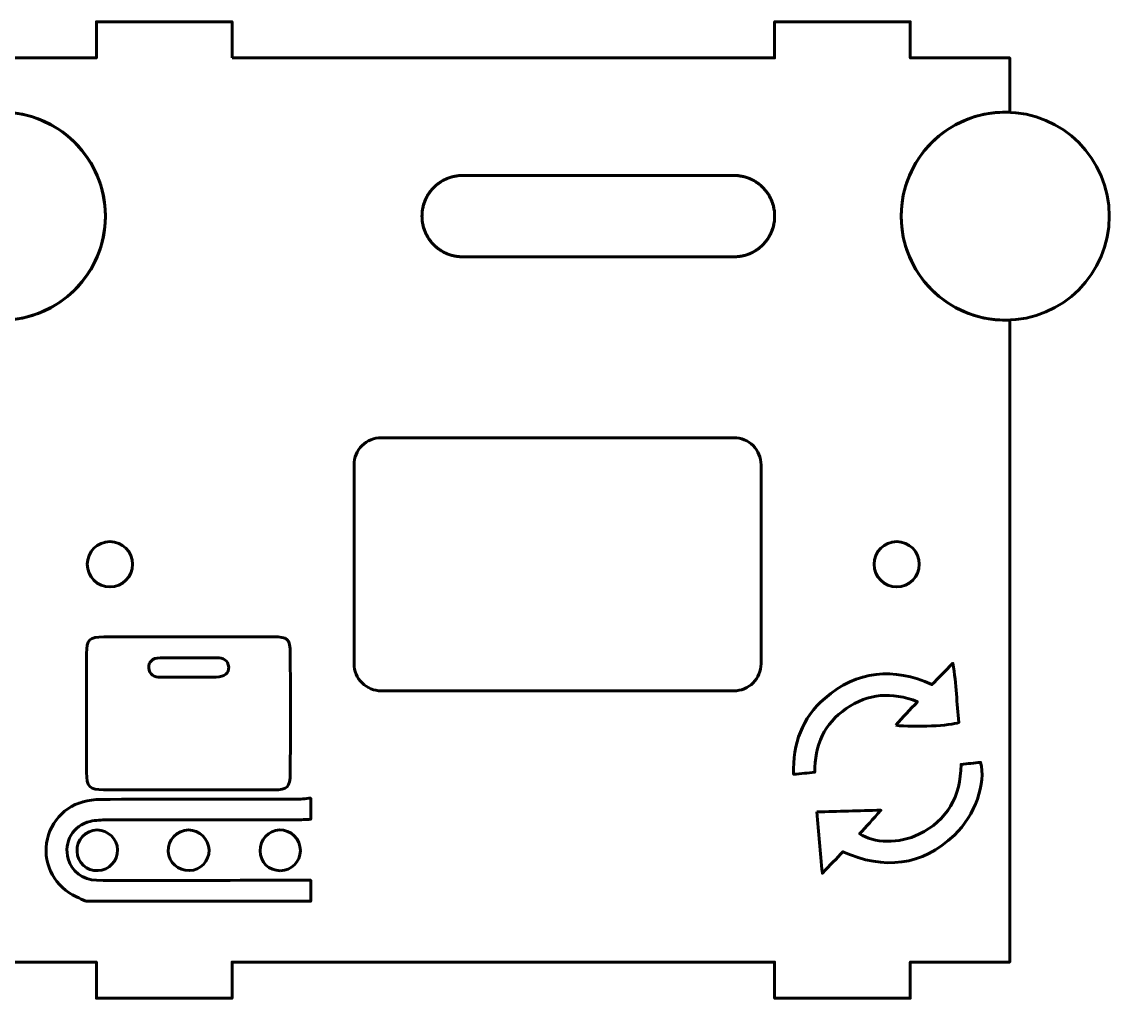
# Model space of a CAD drawing. Header units: millimetres. Extents: x -979 to -10, y -1484 to -29.
# Drawn here: x -134.9 to -14.6, y -143.8 to -35.8 of the extents above; entities that cross this region are included whole.
import ezdxf

# ---------------------------------------------------------------- set-up
doc = ezdxf.new("R2010")
doc.units = ezdxf.units.MM
doc.linetypes.add('K5LT_BASIC', pattern=[0])

# ---------------------------------------------------------------- blocks, each defined once
blk = doc.blocks.new('U67')
at = {"color": 150, "linetype": 'K5LT_BASIC', "lineweight": 60, "true_color": 0x0080ff}
for start, end in [(0, 180), (180, 0)]:
    blk.add_arc((-137.14, -57.26), 11.5, start, end, dxfattribs=at)
blk = doc.blocks.new('U68')
at = {"color": 150, "linetype": 'K5LT_BASIC', "lineweight": 60, "true_color": 0x0080ff}
for start, end in [(0, 180), (180, 0)]:
    blk.add_arc((-26.14, -57.26), 11.5, start, end, dxfattribs=at)
blk = doc.blocks.new('U69')
at = {"color": 150, "linetype": 'K5LT_BASIC', "lineweight": 60, "true_color": 0x0080ff}
for p, q in [((-86.14, -52.76), (-76.14, -52.76)), ((-76.14, -52.76), (-66.14, -52.76)), ((-66.14, -52.76), (-56.14, -52.76))]:
    blk.add_line(p, q, dxfattribs=at)
blk = doc.blocks.new('U70')
at = {"color": 150, "linetype": 'K5LT_BASIC', "lineweight": 60, "true_color": 0x0080ff}
for p, q in [((-86.14, -61.76), (-76.14, -61.76)), ((-76.14, -61.76), (-66.14, -61.76)), ((-66.14, -61.76), (-56.14, -61.76))]:
    blk.add_line(p, q, dxfattribs=at)
blk = doc.blocks.new('U71')
at = {"color": 150, "linetype": 'K5LT_BASIC', "lineweight": 60, "true_color": 0x0080ff}
for p, q in [((-87.27, -52.9), (-87.33, -52.92)), ((-87.24, -52.9), (-87.27, -52.9)), ((-87.23, -52.89), (-87.24, -52.9)), ((-87.22, -52.89), (-87.23, -52.89)), ((-87.12, -52.87), (-87.22, -52.89)), ((-87, -52.84), (-87.12, -52.87)), ((-86.94, -52.83), (-87, -52.84)), ((-86.91, -52.83), (-86.94, -52.83)), ((-86.9, -52.82), (-86.91, -52.83)), ((-86.89, -52.82), (-86.9, -52.82)), ((-86.77, -52.8), (-86.89, -52.82)), ((-86.64, -52.79), (-86.77, -52.8)), ((-86.58, -52.78), (-86.64, -52.79)), ((-86.55, -52.78), (-86.58, -52.78)), ((-86.53, -52.78), (-86.55, -52.78)), ((-86.52, -52.78), (-86.53, -52.78)), ((-86.14, -52.76), (-86.52, -52.78)), ((-89.35, -54.11), (-89.45, -54.21)), ((-89.26, -54.02), (-89.35, -54.11)), ((-89.21, -53.97), (-89.26, -54.02)), ((-89.19, -53.95), (-89.21, -53.97)), ((-89.17, -53.94), (-89.19, -53.95)), ((-89.06, -53.84), (-89.17, -53.93)), ((-89.17, -53.93), (-89.17, -53.94)), ((-88.96, -53.76), (-89.06, -53.84)), ((-88.91, -53.72), (-88.96, -53.76)), ((-88.88, -53.7), (-88.91, -53.72)), ((-88.87, -53.69), (-88.88, -53.7)), ((-88.86, -53.68), (-88.87, -53.69)), ((-88.76, -53.6), (-88.86, -53.68)), ((-88.65, -53.53), (-88.76, -53.6)), ((-88.6, -53.49), (-88.65, -53.53)), ((-88.57, -53.48), (-88.6, -53.49)), ((-88.56, -53.47), (-88.57, -53.48)), ((-88.55, -53.46), (-88.56, -53.47)), ((-88.44, -53.39), (-88.55, -53.46)), ((-88.33, -53.33), (-88.44, -53.39)), ((-88.27, -53.3), (-88.33, -53.33)), ((-88.25, -53.28), (-88.27, -53.3)), ((-88.23, -53.28), (-88.25, -53.28)), ((-88.22, -53.27), (-88.23, -53.28)), ((-88.11, -53.22), (-88.22, -53.27)), ((-88, -53.16), (-88.11, -53.22)), ((-87.94, -53.14), (-88, -53.16)), ((-87.92, -53.13), (-87.94, -53.14)), ((-87.9, -53.12), (-87.92, -53.13)), ((-87.89, -53.12), (-87.9, -53.12)), ((-87.78, -53.07), (-87.89, -53.12)), ((-87.67, -53.03), (-87.78, -53.07)), ((-87.61, -53.01), (-87.67, -53.03)), ((-87.58, -53), (-87.61, -53.01)), ((-87.57, -52.99), (-87.58, -53)), ((-87.56, -52.99), (-87.57, -52.99)), ((-87.44, -52.95), (-87.56, -52.99)), ((-87.33, -52.92), (-87.44, -52.95)), ((-90.18, -55.28), (-90.21, -55.34)), ((-90.16, -55.25), (-90.18, -55.28)), ((-90.15, -55.23), (-90.16, -55.25)), ((-90.08, -55.1), (-90.15, -55.22)), ((-90.15, -55.22), (-90.15, -55.23)), ((-90.01, -54.97), (-90.08, -55.1)), ((-89.98, -54.91), (-90.01, -54.97)), ((-89.96, -54.88), (-89.98, -54.91)), ((-89.95, -54.87), (-89.96, -54.88)), ((-89.94, -54.86), (-89.95, -54.87)), ((-89.87, -54.74), (-89.94, -54.86)), ((-89.79, -54.63), (-89.87, -54.74)), ((-89.75, -54.57), (-89.79, -54.63)), ((-89.73, -54.55), (-89.75, -54.57)), ((-89.72, -54.53), (-89.73, -54.55)), ((-89.71, -54.53), (-89.72, -54.53)), ((-89.62, -54.41), (-89.71, -54.53)), ((-89.53, -54.31), (-89.62, -54.41)), ((-89.49, -54.26), (-89.53, -54.31)), ((-89.47, -54.23), (-89.49, -54.26)), ((-89.45, -54.22), (-89.47, -54.23)), ((-89.45, -54.21), (-89.45, -54.22)), ((-90.57, -56.47), (-90.58, -56.54)), ((-90.56, -56.44), (-90.57, -56.47)), ((-90.55, -56.41), (-90.56, -56.42)), ((-90.56, -56.42), (-90.56, -56.44)), ((-90.52, -56.27), (-90.55, -56.41)), ((-90.49, -56.13), (-90.52, -56.27)), ((-90.47, -56.06), (-90.49, -56.13)), ((-90.46, -56.03), (-90.47, -56.06)), ((-90.41, -55.86), (-90.46, -56)), ((-90.46, -56), (-90.46, -56.01)), ((-90.46, -56.01), (-90.46, -56.03)), ((-90.37, -55.73), (-90.41, -55.86)), ((-90.34, -55.66), (-90.37, -55.73)), ((-90.33, -55.63), (-90.34, -55.66)), ((-90.32, -55.61), (-90.33, -55.63)), ((-90.26, -55.47), (-90.32, -55.6)), ((-90.32, -55.6), (-90.32, -55.61)), ((-90.21, -55.34), (-90.26, -55.47)), ((-90.63, -57.1), (-90.64, -57.25)), ((-90.64, -57.25), (-90.64, -57.26)), ((-90.64, -57.26), (-90.64, -57.27)), ((-90.64, -57.27), (-90.63, -57.31)), ((-90.62, -56.89), (-90.63, -56.96)), ((-90.63, -56.96), (-90.63, -57.1)), ((-90.63, -57.31), (-90.63, -57.38)), ((-90.63, -57.38), (-90.63, -57.52)), ((-90.63, -57.52), (-90.62, -57.67)), ((-90.61, -56.83), (-90.62, -56.84)), ((-90.62, -56.84), (-90.62, -56.85)), ((-90.62, -56.85), (-90.62, -56.89)), ((-90.62, -57.67), (-90.62, -57.68)), ((-90.62, -57.68), (-90.61, -57.7)), ((-90.6, -56.68), (-90.61, -56.83)), ((-90.61, -57.7), (-90.61, -57.73)), ((-90.58, -56.54), (-90.6, -56.68)), ((-90.61, -57.73), (-90.6, -57.8)), ((-90.6, -57.8), (-90.58, -57.94)), ((-90.58, -57.94), (-90.56, -58.08)), ((-90.56, -58.08), (-90.56, -58.09)), ((-90.56, -58.09), (-90.55, -58.11)), ((-90.55, -58.11), (-90.55, -58.15)), ((-90.55, -58.15), (-90.53, -58.21)), ((-90.53, -58.21), (-90.5, -58.35)), ((-90.5, -58.35), (-90.46, -58.49)), ((-90.46, -58.49), (-90.46, -58.5)), ((-90.46, -58.5), (-90.46, -58.52)), ((-90.46, -58.52), (-90.45, -58.55)), ((-90.45, -58.55), (-90.43, -58.62)), ((-90.43, -58.62), (-90.38, -58.75)), ((-90.38, -58.75), (-90.33, -58.89)), ((-90.33, -58.89), (-90.33, -58.89)), ((-90.33, -58.89), (-90.32, -58.91)), ((-90.32, -58.91), (-90.31, -58.94)), ((-90.31, -58.94), (-90.28, -59.01)), ((-90.28, -59.01), (-90.23, -59.13)), ((-90.23, -59.13), (-90.16, -59.26)), ((-90.16, -59.26), (-90.16, -59.27)), ((-90.16, -59.27), (-90.15, -59.29)), ((-90.15, -59.29), (-90.14, -59.32)), ((-90.14, -59.32), (-90.11, -59.38)), ((-90.11, -59.38), (-90.04, -59.5)), ((-90.04, -59.5), (-89.97, -59.62)), ((-89.97, -59.62), (-89.96, -59.63)), ((-89.96, -59.63), (-89.95, -59.64)), ((-89.95, -59.64), (-89.93, -59.67)), ((-89.93, -59.67), (-89.9, -59.73)), ((-89.9, -59.73), (-89.82, -59.84)), ((-89.82, -59.84), (-89.74, -59.95)), ((-89.74, -59.95), (-89.73, -59.96)), ((-89.73, -59.96), (-89.72, -59.97)), ((-89.72, -59.97), (-89.7, -60)), ((-89.7, -60), (-89.66, -60.05)), ((-89.66, -60.05), (-89.58, -60.16)), ((-89.58, -60.16), (-89.49, -60.26)), ((-89.49, -60.26), (-89.48, -60.27)), ((-89.48, -60.27), (-89.47, -60.28)), ((-89.47, -60.28), (-89.45, -60.31)), ((-89.45, -60.31), (-89.4, -60.35)), ((-89.4, -60.35), (-89.31, -60.45)), ((-89.31, -60.45), (-89.21, -60.54)), ((-89.21, -60.54), (-89.2, -60.55)), ((-89.2, -60.55), (-89.19, -60.56)), ((-89.19, -60.56), (-89.17, -60.58)), ((-89.17, -60.58), (-89.12, -60.63)), ((-89.12, -60.63), (-89.02, -60.71)), ((-89.02, -60.71), (-88.92, -60.8)), ((-88.92, -60.8), (-88.91, -60.8)), ((-88.91, -60.8), (-88.9, -60.81)), ((-88.9, -60.81), (-88.87, -60.83)), ((-88.87, -60.83), (-88.82, -60.87)), ((-88.82, -60.87), (-88.72, -60.94)), ((-88.72, -60.94), (-88.61, -61.02)), ((-88.61, -61.02), (-88.6, -61.02)), ((-88.6, -61.02), (-88.59, -61.03)), ((-88.59, -61.03), (-88.56, -61.05)), ((-88.56, -61.05), (-88.51, -61.08)), ((-88.51, -61.08), (-88.4, -61.15)), ((-88.4, -61.15), (-88.29, -61.21)), ((-88.29, -61.21), (-88.28, -61.22)), ((-88.28, -61.22), (-88.26, -61.22)), ((-88.26, -61.22), (-88.24, -61.24)), ((-88.24, -61.24), (-88.18, -61.27)), ((-88.18, -61.27), (-88.07, -61.32)), ((-88.07, -61.32), (-87.96, -61.37)), ((-87.96, -61.37), (-87.95, -61.38)), ((-87.95, -61.38), (-87.93, -61.38)), ((-87.93, -61.38), (-87.91, -61.4)), ((-87.91, -61.4), (-87.85, -61.42)), ((-87.85, -61.42), (-87.74, -61.46)), ((-87.74, -61.46), (-87.62, -61.51)), ((-87.62, -61.51), (-87.61, -61.51)), ((-87.61, -61.51), (-87.6, -61.51)), ((-87.6, -61.51), (-87.57, -61.52)), ((-87.57, -61.52), (-87.51, -61.54)), ((-87.51, -61.54), (-87.4, -61.58)), ((-87.4, -61.58), (-87.28, -61.61)), ((-87.28, -61.61), (-87.28, -61.61)), ((-87.28, -61.61), (-87.26, -61.62)), ((-87.26, -61.62), (-87.23, -61.62)), ((-87.23, -61.62), (-87.18, -61.64)), ((-87.18, -61.64), (-87.07, -61.66)), ((-87.07, -61.66), (-86.95, -61.69)), ((-86.95, -61.69), (-86.94, -61.69)), ((-86.94, -61.69), (-86.93, -61.69)), ((-86.93, -61.69), (-86.9, -61.69)), ((-86.9, -61.69), (-86.84, -61.7)), ((-86.84, -61.7), (-86.73, -61.72)), ((-86.73, -61.72), (-86.62, -61.73)), ((-86.62, -61.73), (-86.61, -61.73)), ((-86.61, -61.73), (-86.6, -61.73)), ((-86.6, -61.73), (-86.58, -61.74)), ((-86.58, -61.74), (-86.53, -61.74)), ((-86.53, -61.74), (-86.43, -61.75)), ((-86.43, -61.75), (-86.35, -61.75)), ((-86.35, -61.75), (-86.34, -61.75)), ((-86.34, -61.75), (-86.33, -61.75)), ((-86.33, -61.75), (-86.31, -61.76)), ((-86.31, -61.76), (-86.27, -61.76)), ((-86.27, -61.76), (-86.19, -61.76)), ((-86.19, -61.76), (-86.14, -61.76))]:
    blk.add_line(p, q, dxfattribs=at)
blk = doc.blocks.new('U72')
at = {"color": 150, "linetype": 'K5LT_BASIC', "lineweight": 60, "true_color": 0x0080ff}
for p, q in [((-56.08, -52.76), (-56.14, -52.76)), ((-56, -52.76), (-56.08, -52.76)), ((-55.96, -52.76), (-56, -52.76)), ((-55.94, -52.76), (-55.96, -52.76)), ((-55.93, -52.76), (-55.94, -52.76)), ((-55.92, -52.76), (-55.93, -52.76)), ((-55.84, -52.77), (-55.92, -52.76)), ((-55.74, -52.78), (-55.84, -52.77)), ((-55.69, -52.78), (-55.74, -52.78)), ((-55.67, -52.78), (-55.69, -52.78)), ((-55.66, -52.78), (-55.67, -52.78)), ((-55.65, -52.79), (-55.66, -52.78)), ((-55.54, -52.8), (-55.65, -52.79)), ((-55.43, -52.82), (-55.54, -52.8)), ((-55.37, -52.82), (-55.43, -52.82)), ((-55.34, -52.83), (-55.37, -52.82)), ((-55.33, -52.83), (-55.34, -52.83)), ((-55.32, -52.83), (-55.33, -52.83)), ((-55.2, -52.86), (-55.32, -52.83)), ((-55.09, -52.88), (-55.2, -52.86)), ((-55.04, -52.9), (-55.09, -52.88)), ((-55.01, -52.9), (-55.04, -52.9)), ((-54.99, -52.91), (-55.01, -52.9)), ((-54.87, -52.94), (-54.99, -52.91)), ((-54.99, -52.91), (-54.99, -52.91)), ((-54.76, -52.98), (-54.87, -52.94)), ((-54.7, -52.99), (-54.76, -52.98)), ((-54.67, -53), (-54.7, -52.99)), ((-54.66, -53.01), (-54.67, -53)), ((-54.65, -53.01), (-54.66, -53.01)), ((-54.53, -53.05), (-54.65, -53.01)), ((-54.42, -53.1), (-54.53, -53.05)), ((-54.36, -53.12), (-54.42, -53.1)), ((-54.34, -53.13), (-54.36, -53.12)), ((-54.32, -53.14), (-54.34, -53.13)), ((-54.31, -53.14), (-54.32, -53.14)), ((-54.2, -53.2), (-54.31, -53.14)), ((-54.09, -53.25), (-54.2, -53.2)), ((-54.03, -53.28), (-54.09, -53.25)), ((-54.01, -53.29), (-54.03, -53.28)), ((-53.99, -53.3), (-54.01, -53.29)), ((-53.99, -53.31), (-53.99, -53.3)), ((-53.87, -53.37), (-53.99, -53.31)), ((-53.76, -53.43), (-53.87, -53.37)), ((-53.71, -53.47), (-53.76, -53.43)), ((-53.68, -53.49), (-53.71, -53.47)), ((-53.67, -53.49), (-53.68, -53.49)), ((-53.66, -53.5), (-53.67, -53.49)), ((-53.55, -53.57), (-53.66, -53.5)), ((-53.45, -53.65), (-53.55, -53.57)), ((-53.4, -53.69), (-53.45, -53.65)), ((-53.37, -53.71), (-53.4, -53.69)), ((-53.36, -53.72), (-53.37, -53.71)), ((-53.35, -53.72), (-53.36, -53.72)), ((-53.25, -53.81), (-53.35, -53.72)), ((-53.15, -53.89), (-53.25, -53.81)), ((-53.1, -53.93), (-53.15, -53.89)), ((-53.08, -53.96), (-53.1, -53.93)), ((-53.07, -53.97), (-53.08, -53.96)), ((-53.06, -53.97), (-53.07, -53.97)), ((-52.96, -54.07), (-53.06, -53.97)), ((-52.87, -54.16), (-52.96, -54.07)), ((-52.82, -54.21), (-52.87, -54.16)), ((-52.8, -54.24), (-52.82, -54.21)), ((-52.79, -54.25), (-52.8, -54.24)), ((-52.78, -54.26), (-52.79, -54.25)), ((-52.69, -54.36), (-52.78, -54.26)), ((-52.61, -54.46), (-52.69, -54.36)), ((-52.57, -54.52), (-52.61, -54.46)), ((-52.55, -54.54), (-52.57, -54.52)), ((-52.54, -54.56), (-52.55, -54.54)), ((-52.53, -54.56), (-52.54, -54.56)), ((-52.45, -54.68), (-52.53, -54.56)), ((-52.37, -54.79), (-52.45, -54.68)), ((-52.34, -54.85), (-52.37, -54.79)), ((-52.32, -54.88), (-52.34, -54.85)), ((-52.31, -54.89), (-52.32, -54.88)), ((-52.3, -54.9), (-52.31, -54.89)), ((-52.23, -55.02), (-52.3, -54.9)), ((-52.17, -55.14), (-52.23, -55.02)), ((-52.13, -55.2), (-52.17, -55.14)), ((-52.12, -55.23), (-52.13, -55.2)), ((-52.11, -55.25), (-52.12, -55.23)), ((-52.11, -55.26), (-52.11, -55.25)), ((-52.04, -55.39), (-52.11, -55.26)), ((-51.99, -55.51), (-52.04, -55.39)), ((-51.96, -55.58), (-51.99, -55.51)), ((-51.95, -55.61), (-51.96, -55.58)), ((-51.94, -55.62), (-51.95, -55.61)), ((-51.94, -55.63), (-51.94, -55.62)), ((-51.89, -55.77), (-51.94, -55.63)), ((-51.85, -55.9), (-51.89, -55.77)), ((-51.82, -55.97), (-51.85, -55.9)), ((-51.81, -56), (-51.82, -55.97)), ((-51.81, -56.02), (-51.81, -56)), ((-51.81, -56.03), (-51.81, -56.02)), ((-51.77, -56.17), (-51.81, -56.03)), ((-51.74, -56.3), (-51.77, -56.17)), ((-51.72, -56.37), (-51.74, -56.3)), ((-51.72, -56.41), (-51.72, -56.37)), ((-51.71, -56.42), (-51.72, -56.41)), ((-51.71, -56.43), (-51.71, -56.42)), ((-51.69, -56.58), (-51.71, -56.43)), ((-51.67, -56.72), (-51.69, -56.58)), ((-51.66, -56.79), (-51.67, -56.72)), ((-51.67, -57.84), (-51.66, -57.69)), ((-51.66, -56.82), (-51.66, -56.79)), ((-51.65, -56.84), (-51.66, -56.82)), ((-51.66, -57.68), (-51.65, -57.66)), ((-51.66, -57.69), (-51.66, -57.68)), ((-51.65, -56.85), (-51.65, -56.84)), ((-51.64, -57), (-51.65, -56.85)), ((-51.65, -57.56), (-51.64, -57.42)), ((-51.65, -57.63), (-51.65, -57.56)), ((-51.65, -57.66), (-51.65, -57.63)), ((-51.64, -57.14), (-51.64, -57)), ((-51.64, -57.21), (-51.64, -57.14)), ((-51.64, -57.24), (-51.64, -57.21)), ((-51.64, -57.26), (-51.64, -57.24)), ((-51.64, -57.27), (-51.64, -57.26)), ((-51.64, -57.42), (-51.64, -57.27)), ((-52.01, -59.05), (-51.95, -58.91)), ((-51.95, -58.91), (-51.94, -58.89)), ((-51.95, -58.91), (-51.95, -58.91)), ((-51.94, -58.89), (-51.93, -58.86)), ((-51.93, -58.86), (-51.9, -58.79)), ((-51.9, -58.79), (-51.86, -58.66)), ((-51.86, -58.66), (-51.81, -58.52)), ((-51.81, -58.49), (-51.8, -58.46)), ((-51.81, -58.51), (-51.81, -58.49)), ((-51.81, -58.52), (-51.81, -58.51)), ((-51.8, -58.46), (-51.78, -58.39)), ((-51.78, -58.39), (-51.75, -58.25)), ((-51.75, -58.25), (-51.72, -58.11)), ((-51.72, -58.11), (-51.71, -58.1)), ((-51.71, -58.08), (-51.7, -58.05)), ((-51.71, -58.1), (-51.71, -58.08)), ((-51.7, -58.05), (-51.69, -57.98)), ((-51.69, -57.98), (-51.67, -57.84)), ((-52.74, -60.21), (-52.65, -60.1)), ((-52.65, -60.1), (-52.56, -59.99)), ((-52.56, -59.99), (-52.54, -59.97)), ((-52.56, -59.99), (-52.56, -59.99)), ((-52.54, -59.97), (-52.52, -59.94)), ((-52.52, -59.94), (-52.48, -59.89)), ((-52.48, -59.89), (-52.4, -59.77)), ((-52.4, -59.77), (-52.33, -59.66)), ((-52.33, -59.66), (-52.32, -59.65)), ((-52.32, -59.65), (-52.31, -59.63)), ((-52.31, -59.63), (-52.29, -59.6)), ((-52.29, -59.6), (-52.26, -59.54)), ((-52.26, -59.54), (-52.19, -59.42)), ((-52.19, -59.42), (-52.12, -59.29)), ((-52.12, -59.29), (-52.11, -59.27)), ((-52.12, -59.29), (-52.12, -59.29)), ((-52.11, -59.27), (-52.09, -59.24)), ((-52.09, -59.24), (-52.06, -59.18)), ((-52.06, -59.18), (-52.01, -59.05)), ((-54.27, -61.35), (-54.16, -61.3)), ((-54.16, -61.3), (-54.05, -61.24)), ((-54.05, -61.24), (-54.04, -61.24)), ((-54.04, -61.24), (-54.02, -61.23)), ((-54.02, -61.23), (-54, -61.22)), ((-54, -61.22), (-53.94, -61.19)), ((-53.94, -61.19), (-53.83, -61.12)), ((-53.83, -61.12), (-53.72, -61.06)), ((-53.72, -61.06), (-53.71, -61.05)), ((-53.71, -61.05), (-53.7, -61.04)), ((-53.7, -61.04), (-53.67, -61.03)), ((-53.67, -61.03), (-53.62, -60.99)), ((-53.62, -60.99), (-53.51, -60.91)), ((-53.51, -60.91), (-53.41, -60.84)), ((-53.41, -60.84), (-53.4, -60.83)), ((-53.4, -60.83), (-53.39, -60.82)), ((-53.39, -60.82), (-53.36, -60.8)), ((-53.36, -60.8), (-53.31, -60.76)), ((-53.31, -60.76), (-53.21, -60.67)), ((-53.21, -60.67), (-53.1, -60.58)), ((-53.1, -60.58), (-53.09, -60.57)), ((-53.1, -60.58), (-53.1, -60.58)), ((-53.09, -60.57), (-53.06, -60.55)), ((-53.06, -60.55), (-53.01, -60.5)), ((-53.01, -60.5), (-52.92, -60.4)), ((-52.92, -60.4), (-52.82, -60.3)), ((-52.82, -60.3), (-52.8, -60.28)), ((-52.82, -60.3), (-52.82, -60.3)), ((-52.8, -60.28), (-52.78, -60.26)), ((-52.78, -60.26), (-52.74, -60.21)), ((-56.14, -61.76), (-55.75, -61.74)), ((-55.75, -61.74), (-55.74, -61.74)), ((-55.74, -61.74), (-55.72, -61.74)), ((-55.72, -61.74), (-55.69, -61.74)), ((-55.69, -61.74), (-55.63, -61.73)), ((-55.63, -61.73), (-55.5, -61.71)), ((-55.5, -61.71), (-55.38, -61.7)), ((-55.38, -61.7), (-55.37, -61.69)), ((-55.37, -61.69), (-55.36, -61.69)), ((-55.36, -61.69), (-55.33, -61.69)), ((-55.33, -61.69), (-55.27, -61.67)), ((-55.27, -61.67), (-55.15, -61.65)), ((-55.15, -61.65), (-55.05, -61.63)), ((-55.05, -61.63), (-55.04, -61.62)), ((-55.04, -61.62), (-55.03, -61.62)), ((-55.03, -61.62), (-55, -61.61)), ((-55, -61.61), (-54.94, -61.6)), ((-54.94, -61.6), (-54.83, -61.57)), ((-54.83, -61.57), (-54.71, -61.53)), ((-54.71, -61.53), (-54.7, -61.53)), ((-54.7, -61.53), (-54.69, -61.52)), ((-54.69, -61.52), (-54.66, -61.51)), ((-54.66, -61.51), (-54.6, -61.49)), ((-54.6, -61.49), (-54.49, -61.45)), ((-54.49, -61.45), (-54.38, -61.4)), ((-54.38, -61.4), (-54.37, -61.4)), ((-54.37, -61.4), (-54.36, -61.39)), ((-54.36, -61.39), (-54.33, -61.38)), ((-54.33, -61.38), (-54.27, -61.35))]:
    blk.add_line(p, q, dxfattribs=at)
blk = doc.blocks.new('U66')
at = {"color": 150, "linetype": 'K5LT_BASIC', "lineweight": 60, "true_color": 0x0080ff}
for points in [[(-111.64, -39.76), (-51.64, -39.76), (-51.64, -35.76), (-36.64, -35.76), (-36.64, -39.76), (-25.64, -39.76), (-25.64, -45.77, 1.044466), (-25.64, -68.75), (-25.64, -139.76), (-36.64, -139.76), (-36.64, -143.76), (-51.64, -143.76), (-51.64, -139.76), (-111.64, -139.76), (-111.64, -143.76), (-126.64, -143.76), (-126.64, -139.76), (-137.64, -139.76), (-137.64, -68.75, 1.044466), (-137.64, -45.77), (-137.64, -39.76), (-126.64, -39.76), (-126.64, -35.76), (-111.64, -35.76)], [(-95.14, -81.76), (-56.14, -81.76, -0.414214), (-53.14, -84.76), (-53.14, -106.76, -0.414214), (-56.14, -109.76), (-95.14, -109.76, -0.414214), (-98.14, -106.76), (-98.14, -84.76, -0.414214)]]:
    blk.add_lwpolyline(points, format="xyb", close=True, dxfattribs=at)
blk.add_lwpolyline([(-86.14, -52.76), (-76.14, -52.76), (-66.14, -52.76), (-56.14, -52.76), (-55.75, -52.78), (-55.74, -52.78), (-55.72, -52.78), (-55.69, -52.78), (-55.63, -52.79), (-55.5, -52.8), (-55.38, -52.82), (-55.37, -52.82), (-55.36, -52.83), (-55.33, -52.83), (-55.27, -52.84), (-55.15, -52.87), (-55.05, -52.89), (-55.04, -52.89), (-55.03, -52.9), (-55, -52.9), (-54.94, -52.92), (-54.83, -52.95), (-54.71, -52.99), (-54.7, -52.99), (-54.69, -53), (-54.66, -53.01), (-54.6, -53.03), (-54.49, -53.07), (-54.38, -53.12), (-54.37, -53.12), (-54.36, -53.13), (-54.33, -53.14), (-54.27, -53.16), (-54.16, -53.22), (-54.05, -53.27), (-54.04, -53.28), (-54.02, -53.28), (-54, -53.3), (-53.94, -53.33), (-53.83, -53.39), (-53.72, -53.46), (-53.71, -53.47), (-53.7, -53.48), (-53.67, -53.49), (-53.62, -53.53), (-53.51, -53.6), (-53.41, -53.68), (-53.4, -53.69), (-53.39, -53.7), (-53.36, -53.72), (-53.31, -53.76), (-53.21, -53.84), (-53.1, -53.93), (-53.1, -53.94), (-53.09, -53.95), (-53.06, -53.97), (-53.01, -54.02), (-52.92, -54.11), (-52.82, -54.21), (-52.82, -54.22), (-52.8, -54.23), (-52.78, -54.26), (-52.74, -54.31), (-52.65, -54.41), (-52.56, -54.53), (-52.56, -54.53), (-52.54, -54.55), (-52.52, -54.57), (-52.48, -54.63), (-52.4, -54.74), (-52.33, -54.86), (-52.32, -54.87), (-52.31, -54.88), (-52.29, -54.91), (-52.26, -54.97), (-52.19, -55.1), (-52.12, -55.22), (-52.12, -55.23), (-52.11, -55.25), (-52.09, -55.28), (-52.06, -55.34), (-52.01, -55.47), (-51.95, -55.6), (-51.95, -55.61), (-51.94, -55.63), (-51.93, -55.66), (-51.9, -55.73), (-51.86, -55.86), (-51.81, -56), (-51.81, -56.01), (-51.81, -56.03), (-51.8, -56.06), (-51.78, -56.13), (-51.75, -56.27), (-51.72, -56.41), (-51.71, -56.42), (-51.71, -56.44), (-51.7, -56.47), (-51.69, -56.54), (-51.67, -56.68), (-51.66, -56.83), (-51.66, -56.84), (-51.65, -56.85), (-51.65, -56.89), (-51.65, -56.96), (-51.64, -57.1), (-51.64, -57.25), (-51.64, -57.26), (-51.64, -57.27), (-51.64, -57.31), (-51.64, -57.38), (-51.64, -57.52), (-51.65, -57.67), (-51.65, -57.68), (-51.66, -57.7), (-51.66, -57.73), (-51.67, -57.8), (-51.69, -57.94), (-51.71, -58.08), (-51.71, -58.09), (-51.72, -58.11), (-51.72, -58.15), (-51.74, -58.21), (-51.77, -58.35), (-51.81, -58.49), (-51.81, -58.5), (-51.81, -58.52), (-51.82, -58.55), (-51.85, -58.62), (-51.89, -58.75), (-51.94, -58.89), (-51.94, -58.89), (-51.95, -58.91), (-51.96, -58.94), (-51.99, -59.01), (-52.04, -59.13), (-52.11, -59.26), (-52.11, -59.27), (-52.12, -59.29), (-52.13, -59.32), (-52.17, -59.38), (-52.23, -59.5), (-52.3, -59.62), (-52.31, -59.63), (-52.32, -59.64), (-52.34, -59.67), (-52.37, -59.73), (-52.45, -59.84), (-52.53, -59.95), (-52.54, -59.96), (-52.55, -59.97), (-52.57, -60), (-52.61, -60.05), (-52.69, -60.16), (-52.78, -60.26), (-52.79, -60.27), (-52.8, -60.28), (-52.82, -60.31), (-52.87, -60.35), (-52.96, -60.45), (-53.06, -60.54), (-53.07, -60.55), (-53.08, -60.56), (-53.1, -60.58), (-53.15, -60.63), (-53.25, -60.71), (-53.35, -60.8), (-53.36, -60.8), (-53.37, -60.81), (-53.4, -60.83), (-53.45, -60.87), (-53.55, -60.94), (-53.66, -61.02), (-53.67, -61.02), (-53.68, -61.03), (-53.71, -61.05), (-53.76, -61.08), (-53.87, -61.15), (-53.99, -61.21), (-53.99, -61.22), (-54.01, -61.22), (-54.03, -61.24), (-54.09, -61.27), (-54.2, -61.32), (-54.31, -61.37), (-54.32, -61.38), (-54.34, -61.38), (-54.36, -61.4), (-54.42, -61.42), (-54.53, -61.46), (-54.65, -61.51), (-54.66, -61.51), (-54.67, -61.51), (-54.7, -61.52), (-54.76, -61.54), (-54.87, -61.58), (-54.99, -61.61), (-54.99, -61.61), (-55.01, -61.62), (-55.04, -61.62), (-55.09, -61.64), (-55.2, -61.66), (-55.32, -61.69), (-55.33, -61.69), (-55.34, -61.69), (-55.37, -61.69), (-55.43, -61.7), (-55.54, -61.72), (-55.65, -61.73), (-55.66, -61.73), (-55.67, -61.73), (-55.69, -61.74), (-55.74, -61.74), (-55.84, -61.75), (-55.92, -61.75), (-55.93, -61.75), (-55.94, -61.75), (-55.96, -61.76), (-56, -61.76), (-56.08, -61.76), (-56.14, -61.76), (-66.14, -61.76), (-76.14, -61.76), (-86.14, -61.76), (-86.52, -61.74), (-86.53, -61.74), (-86.55, -61.74), (-86.58, -61.74), (-86.64, -61.73), (-86.77, -61.71), (-86.89, -61.7), (-86.9, -61.69), (-86.91, -61.69), (-86.94, -61.69), (-87, -61.67), (-87.12, -61.65), (-87.22, -61.63), (-87.23, -61.62), (-87.24, -61.62), (-87.27, -61.61), (-87.33, -61.6), (-87.44, -61.57), (-87.56, -61.53), (-87.57, -61.53), (-87.58, -61.52), (-87.61, -61.51), (-87.67, -61.49), (-87.78, -61.45), (-87.89, -61.4), (-87.9, -61.4), (-87.92, -61.39), (-87.94, -61.38), (-88, -61.35), (-88.11, -61.3), (-88.22, -61.24), (-88.23, -61.24), (-88.25, -61.23), (-88.27, -61.22), (-88.33, -61.19), (-88.44, -61.12), (-88.55, -61.06), (-88.56, -61.05), (-88.57, -61.04), (-88.6, -61.03), (-88.65, -60.99), (-88.76, -60.91), (-88.86, -60.84), (-88.87, -60.83), (-88.88, -60.82), (-88.91, -60.8), (-88.96, -60.76), (-89.06, -60.67), (-89.17, -60.58), (-89.17, -60.58), (-89.19, -60.57), (-89.21, -60.55), (-89.26, -60.5), (-89.35, -60.4), (-89.45, -60.3), (-89.45, -60.3), (-89.47, -60.28), (-89.49, -60.26), (-89.53, -60.21), (-89.62, -60.1), (-89.71, -59.99), (-89.72, -59.99), (-89.73, -59.97), (-89.75, -59.94), (-89.79, -59.89), (-89.87, -59.77), (-89.94, -59.66), (-89.95, -59.65), (-89.96, -59.63), (-89.98, -59.6), (-90.01, -59.54), (-90.08, -59.42), (-90.15, -59.29), (-90.15, -59.29), (-90.16, -59.27), (-90.18, -59.24), (-90.21, -59.18), (-90.26, -59.05), (-90.32, -58.91), (-90.32, -58.91), (-90.33, -58.89), (-90.34, -58.86), (-90.37, -58.79), (-90.41, -58.66), (-90.46, -58.52), (-90.46, -58.51), (-90.46, -58.49), (-90.47, -58.46), (-90.49, -58.39), (-90.52, -58.25), (-90.55, -58.11), (-90.56, -58.1), (-90.56, -58.08), (-90.57, -58.05), (-90.58, -57.98), (-90.6, -57.84), (-90.61, -57.69), (-90.62, -57.68), (-90.62, -57.66), (-90.62, -57.63), (-90.63, -57.56), (-90.63, -57.42), (-90.64, -57.27), (-90.64, -57.26), (-90.64, -57.24), (-90.63, -57.21), (-90.63, -57.14), (-90.63, -57), (-90.62, -56.85), (-90.62, -56.84), (-90.61, -56.82), (-90.61, -56.79), (-90.6, -56.72), (-90.58, -56.58), (-90.56, -56.43), (-90.56, -56.42), (-90.55, -56.41), (-90.55, -56.37), (-90.53, -56.3), (-90.5, -56.17), (-90.46, -56.03), (-90.46, -56.02), (-90.46, -56), (-90.45, -55.97), (-90.43, -55.9), (-90.38, -55.77), (-90.33, -55.63), (-90.33, -55.62), (-90.32, -55.61), (-90.31, -55.58), (-90.28, -55.51), (-90.23, -55.39), (-90.16, -55.26), (-90.16, -55.25), (-90.15, -55.23), (-90.14, -55.2), (-90.11, -55.14), (-90.04, -55.02), (-89.97, -54.9), (-89.96, -54.89), (-89.95, -54.88), (-89.93, -54.85), (-89.9, -54.79), (-89.82, -54.68), (-89.74, -54.56), (-89.73, -54.56), (-89.72, -54.54), (-89.7, -54.52), (-89.66, -54.46), (-89.58, -54.36), (-89.49, -54.26), (-89.48, -54.25), (-89.47, -54.24), (-89.45, -54.21), (-89.4, -54.16), (-89.31, -54.07), (-89.21, -53.97), (-89.2, -53.97), (-89.19, -53.96), (-89.17, -53.93), (-89.12, -53.89), (-89.02, -53.81), (-88.92, -53.72), (-88.91, -53.72), (-88.9, -53.71), (-88.87, -53.69), (-88.82, -53.65), (-88.72, -53.57), (-88.61, -53.5), (-88.6, -53.49), (-88.59, -53.49), (-88.56, -53.47), (-88.51, -53.43), (-88.4, -53.37), (-88.29, -53.31), (-88.28, -53.3), (-88.26, -53.29), (-88.24, -53.28), (-88.18, -53.25), (-88.07, -53.2), (-87.96, -53.14), (-87.95, -53.14), (-87.93, -53.13), (-87.91, -53.12), (-87.85, -53.1), (-87.74, -53.05), (-87.62, -53.01), (-87.61, -53.01), (-87.6, -53), (-87.57, -52.99), (-87.51, -52.98), (-87.4, -52.94), (-87.28, -52.91), (-87.28, -52.91), (-87.26, -52.9), (-87.23, -52.9), (-87.18, -52.88), (-87.07, -52.86), (-86.95, -52.83), (-86.94, -52.83), (-86.93, -52.83), (-86.9, -52.82), (-86.84, -52.82), (-86.73, -52.8), (-86.62, -52.79), (-86.61, -52.78), (-86.6, -52.78), (-86.58, -52.78), (-86.53, -52.78), (-86.43, -52.77), (-86.35, -52.76), (-86.34, -52.76), (-86.33, -52.76), (-86.31, -52.76), (-86.27, -52.76), (-86.19, -52.76)], close=True, dxfattribs=at)
for centre in [(-125.14, -95.76), (-38.14, -95.76)]:
    blk.add_circle(centre, 2.5, dxfattribs=at)
for name in ['U67', 'U68', 'U71', 'U69', 'U72', 'U70']:
    blk.add_blockref(name, (0, 0))
blk = doc.blocks.new('U108')
at = {"color": 150, "linetype": 'K5LT_BASIC', "lineweight": 60, "true_color": 0x0080ff}
for points, knots in [([(-116.46, -103.78), (-113.34, -103.78), (-110.22, -103.78), (-107.11, -103.79), (-105.46, -103.79), (-105.2, -104.03), (-105.2, -105.61), (-105.18, -110.04), (-105.18, -114.47), (-105.2, -118.9), (-105.2, -120.4), (-105.51, -120.7), (-107, -120.71), (-113.29, -120.72), (-119.57, -120.72), (-125.85, -120.71), (-127.37, -120.7), (-127.72, -120.34), (-127.72, -118.79), (-127.74, -114.4), (-127.74, -110.02), (-127.72, -105.64), (-127.72, -104.08), (-127.4, -103.79), (-125.81, -103.79), (-122.69, -103.78), (-119.57, -103.78), (-116.46, -103.78)], [0, 0, 0, 0, 0.111111, 0.111111, 0.111111, 0.222222, 0.222222, 0.222222, 0.333333, 0.333333, 0.333333, 0.444444, 0.444444, 0.444444, 0.555556, 0.555556, 0.555556, 0.666667, 0.666667, 0.666667, 0.777778, 0.777778, 0.777778, 0.888889, 0.888889, 0.888889, 1, 1, 1, 1]), ([(-116.47, -108.25), (-116.47, -108.25), (-116.47, -108.25), (-116.47, -108.25), (-115.45, -108.25), (-114.43, -108.27), (-113.41, -108.24), (-112.45, -108.21), (-111.96, -107.81), (-112.01, -107.14), (-112.07, -106.34), (-112.62, -106.1), (-113.33, -106.1), (-115.42, -106.1), (-117.51, -106.08), (-119.6, -106.11), (-120.45, -106.13), (-120.89, -106.56), (-120.84, -107.21), (-120.79, -108.01), (-120.24, -108.25), (-119.53, -108.25), (-118.51, -108.25), (-117.49, -108.25), (-116.47, -108.25)], [0, 0, 0, 0, 0.125, 0.125, 0.125, 0.25, 0.25, 0.25, 0.375, 0.375, 0.375, 0.5, 0.5, 0.5, 0.625, 0.625, 0.625, 0.75, 0.75, 0.75, 0.875, 0.875, 0.875, 1, 1, 1, 1]), ([(-127.79, -133.03), (-128.14, -132.87), (-128.49, -132.71), (-128.84, -132.55), (-131.17, -131.48), (-132.5, -129.08), (-132.15, -126.61), (-131.78, -124.08), (-129.76, -122.12), (-127.16, -121.84), (-126.48, -121.76), (-125.8, -121.76), (-125.12, -121.76), (-118.31, -121.75), (-111.49, -121.76), (-104.68, -121.75), (-104.1, -121.75), (-103.52, -121.67), (-102.94, -121.63), (-102.94, -122.41), (-102.94, -123.19), (-102.94, -123.97), (-103.48, -123.99), (-104.01, -124.03), (-104.55, -124.03), (-111.51, -124.03), (-118.47, -124.03), (-125.44, -124.04), (-126.06, -124.04), (-126.71, -124.05), (-127.32, -124.2), (-129.22, -124.65), (-130.28, -126.48), (-129.76, -128.35), (-129.39, -129.71), (-128.17, -130.67), (-126.61, -130.71), (-124.66, -130.77), (-122.71, -130.74), (-120.76, -130.74), (-114.82, -130.73), (-108.88, -130.71), (-102.94, -130.7), (-102.94, -131.47), (-102.94, -132.25), (-102.94, -133.03), (-111.22, -133.03), (-119.51, -133.03), (-127.79, -133.03)], [0, 0, 0, 0, 0.0625, 0.0625, 0.0625, 0.125, 0.125, 0.125, 0.1875, 0.1875, 0.1875, 0.25, 0.25, 0.25, 0.3125, 0.3125, 0.3125, 0.375, 0.375, 0.375, 0.4375, 0.4375, 0.4375, 0.5, 0.5, 0.5, 0.5625, 0.5625, 0.5625, 0.625, 0.625, 0.625, 0.6875, 0.6875, 0.6875, 0.75, 0.75, 0.75, 0.8125, 0.8125, 0.8125, 0.875, 0.875, 0.875, 0.9375, 0.9375, 0.9375, 1, 1, 1, 1]), ([(-124.29, -127.36), (-124.26, -128.56), (-125.25, -129.6), (-126.47, -129.64), (-127.74, -129.69), (-128.72, -128.79), (-128.78, -127.52), (-128.84, -126.23), (-127.83, -125.15), (-126.56, -125.15), (-125.35, -125.15), (-124.32, -126.15), (-124.29, -127.36)], [0, 0, 0, 0, 0.25, 0.25, 0.25, 0.5, 0.5, 0.5, 0.75, 0.75, 0.75, 1, 1, 1, 1]), ([(-114.18, -127.36), (-114.15, -128.6), (-115.11, -129.6), (-116.36, -129.64), (-117.59, -129.68), (-118.63, -128.73), (-118.7, -127.52), (-118.77, -126.27), (-117.71, -125.15), (-116.45, -125.15), (-115.24, -125.14), (-114.21, -126.16), (-114.18, -127.36)], [0, 0, 0, 0, 0.25, 0.25, 0.25, 0.5, 0.5, 0.5, 0.75, 0.75, 0.75, 1, 1, 1, 1]), ([(-106.3, -129.65), (-107.56, -129.65), (-108.52, -128.71), (-108.54, -127.46), (-108.57, -126.22), (-107.62, -125.2), (-106.4, -125.15), (-105.13, -125.1), (-104.07, -126.14), (-104.08, -127.43), (-104.09, -128.67), (-105.05, -129.64), (-106.3, -129.65)], [0, 0, 0, 0, 0.25, 0.25, 0.25, 0.5, 0.5, 0.5, 0.75, 0.75, 0.75, 1, 1, 1, 1])]:
    blk.add_open_spline(points, degree=3, knots=knots, dxfattribs=at)
blk = doc.blocks.new('U109')
at = {"color": 150, "linetype": 'K5LT_BASIC', "lineweight": 60, "true_color": 0x0080ff}
for points in [[(-38.25, -113.57), (-37.4, -112.65), (-36.67, -111.85), (-35.84, -110.96), (-38.7, -109.84), (-41.29, -110.05), (-43.71, -111.71), (-46.14, -113.38), (-47.22, -115.78), (-47.2, -118.77), (-47.98, -118.84), (-48.7, -118.91), (-49.54, -118.99), (-49.64, -115.59), (-48.59, -112.75), (-46.1, -110.59), (-42.52, -107.49), (-38.5, -107.13), (-34.25, -109.06), (-33.52, -108.33), (-32.82, -107.61), (-31.93, -106.71), (-31.53, -109.06), (-31.51, -111.17), (-31.26, -113.25), (-32.16, -113.62), (-36.13, -113.82), (-38.25, -113.57)], [(-46.98, -123.15), (-44.6, -123.08), (-42.37, -123.02), (-39.88, -122.96), (-40.79, -123.97), (-41.51, -124.77), (-42.24, -125.57), (-40.71, -126.64), (-37.84, -126.69), (-35.68, -125.62), (-32.54, -124.07), (-31.06, -121.47), (-31.02, -117.9), (-30.29, -117.82), (-29.57, -117.74), (-28.86, -117.67), (-28.22, -119.88), (-29.5, -123.6), (-31.75, -125.71), (-35.38, -129.14), (-39.54, -129.6), (-44.09, -127.56), (-44.79, -128.3), (-45.49, -129.02), (-46.36, -129.93), (-46.58, -127.58), (-46.77, -125.48), (-46.98, -123.15)]]:
    blk.add_open_spline(points, degree=3, knots=[0, 0, 0, 0, 0.111111, 0.111111, 0.111111, 0.222222, 0.222222, 0.222222, 0.333333, 0.333333, 0.333333, 0.444444, 0.444444, 0.444444, 0.555556, 0.555556, 0.555556, 0.666667, 0.666667, 0.666667, 0.777778, 0.777778, 0.777778, 0.888889, 0.888889, 0.888889, 1, 1, 1, 1], dxfattribs=at)

msp = doc.modelspace()

# ---------------------------------------------------------------- block references
for name in ['U66', 'U108', 'U109']:
    msp.add_blockref(name, (0, 0))

doc.saveas('drawing.dxf')
